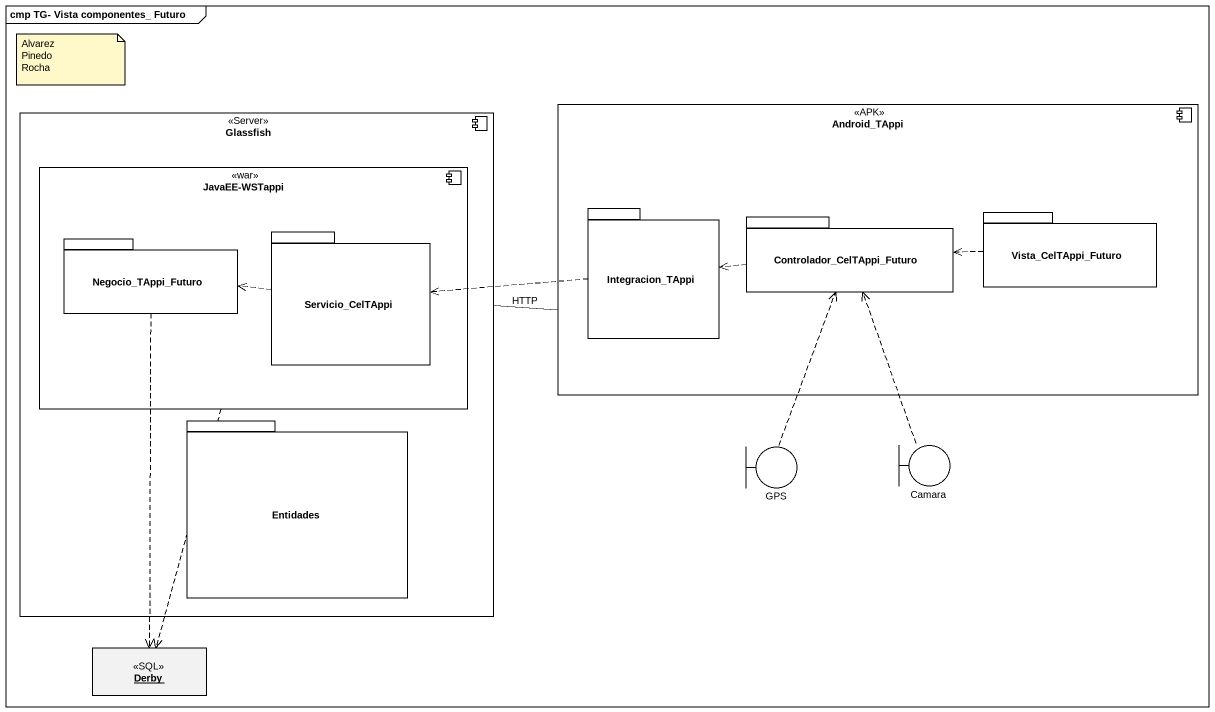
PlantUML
@startuml
mainframe cmp TG- Vista componentes_ Futuro
allowmixing
hide circle
hide empty members
component Glassfish <<Server>> {
  component "JavaEE-WSTappi" as JavaEE_WSTappi <<war>> {
    package Negocio_TAppi_Futuro {
    }
    package Servicio_CelTAppi {
    }
  }
  package Entidades {
  }
}
component Android_TAppi <<APK>> {
  package Integracion_TAppi {
  }
  package Vista_CelTAppi_Futuro {
  }
  package Controlador_CelTAppi_Futuro {
  }
}
boundary GPS
boundary Camara
object Derby <<SQL>>
Android_TAppi -left- Glassfish : HTTP
JavaEE_WSTappi ..> Derby
Integracion_TAppi .left.> Servicio_CelTAppi
Vista_CelTAppi_Futuro .left.> Controlador_CelTAppi_Futuro
Negocio_TAppi_Futuro ..> Derby
Servicio_CelTAppi .left.> Negocio_TAppi_Futuro
Controlador_CelTAppi_Futuro .left.> Integracion_TAppi
GPS .up.> Controlador_CelTAppi_Futuro
Camara .up.> Controlador_CelTAppi_Futuro
note as N1
  Alvarez
  Pinedo
  Rocha
end note
@enduml
